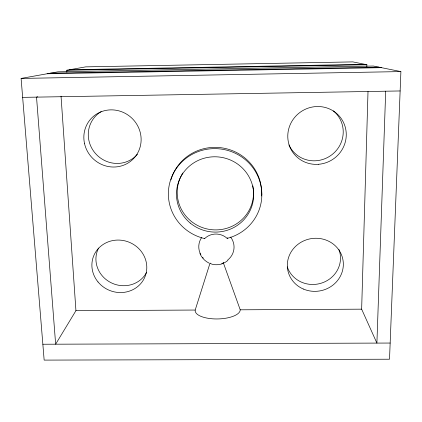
<?xml version="1.0" encoding="UTF-8"?>
<svg xmlns="http://www.w3.org/2000/svg" width="422" height="422" viewBox="0 0 422 422"><rect width="100%" height="100%" fill="white"/><g stroke="black" fill="none" stroke-linecap="round" stroke-linejoin="round"><path stroke-width="0.63" d="M366.839 66.708L366.897 64.73L352.839 61.897L85.719 66.861L66.739 70.258L66.871 72.231M385.697 91.205L376.899 343.097L361.643 309.168L368.01 91.521M400.9 71.587L389.522 359.217L44.152 360.103L21.1 78.429L57.978 71.824L373.401 66.043L400.9 71.587L21.1 78.429M37.795 96.77L36.529 97.129L55.646 344.199L75.939 310.671L195.201 310.043L209.977 263.296M227.796 237.855L227.152 238.372A15.973 15.276 7 0 0 204.659 238.578L204.28 238.251M227.885 260.49L225.148 262.384L221.777 263.877M69.472 69.767L364.866 64.323M66.739 70.258L366.897 64.73M50.529 73.159L378.94 67.161M47.148 73.766L381.456 67.668M22.651 97.366L400.135 90.957M195.201 310.043A22.54 8.741 -1.2 0 0 216.961 318.958A22.54 8.741 -1.2 0 0 240.223 309.806L361.643 309.168M42.854 344.241L390.16 343.049M209.127 263.138C205.013 261.155 201.61 257.726 199.933 253.443M223.264 262.568L240.223 309.806M261.593 192.585L261.84 194.378M61.037 96.179L75.939 310.671M204.659 238.578A46.768 45.56 9.2 0 1 176.19 168.658A46.768 45.56 9.2 0 1 253.084 167.956A46.768 45.56 9.2 0 1 227.152 238.372M170.915 179.899A46.225 45.064 9.2 0 1 223.312 148.085A46.225 45.064 9.2 0 1 261.476 195.987M252.825 185.88A38.186 37.22 9.2 0 1 208.595 229.262A38.186 37.22 9.2 0 1 182.779 173.015M223.233 262.727A6.552 2.094 -1.2 0 1 216.971 264.731A6.552 2.094 -1.2 0 1 210.267 263.128M230.655 237.09A17.655 16.896 7 0 1 227.706 260.026M203.283 258.085A17.655 16.896 7 0 1 202.586 257.288M200.835 254.703A17.655 16.896 7 0 1 201.758 237.354M146.513 272.554A26.934 25.362 22.1 0 1 110.859 282.619A26.934 25.362 22.1 0 1 98.558 248.094M137.477 154.246A28.337 27.293 44.1 0 1 95.177 153.17A28.337 27.293 44.1 0 1 101.211 111.608M333.385 110.912A28.675 27.857 -35.1 0 1 331.808 154.779A28.675 27.857 -35.1 0 1 288.922 144.946M338.956 249.518A27.288 25.821 -10.7 0 1 321.875 282.988A27.288 25.821 -10.7 0 1 287.276 266.862M190.227 223.064A38.629 37.632 9.2 0 0 253.084 201.326A38.629 37.632 9.2 0 0 201.906 158.936A38.629 37.632 9.2 0 0 190.227 223.064M98.015 281.949A27.688 26.011 22 0 0 144.983 276.758A27.688 26.011 22 0 0 115.032 240.229A27.688 26.011 22 0 0 98.015 281.949M84.521 143.543A29.171 28.052 43.5 0 0 131.843 160.255A29.171 28.052 43.5 0 0 121.098 111.535A29.171 28.052 43.5 0 0 84.521 143.543M318.747 164.274A29.524 28.659 -34.4 0 0 341.445 118.862A29.524 28.659 -34.4 0 0 290.874 123.203A29.524 28.659 -34.4 0 0 318.747 164.274M303.365 289.038A28.063 26.496 -10.4 0 0 343.25 262.083A28.063 26.496 -10.4 0 0 299.377 243.299A28.063 26.496 -10.4 0 0 303.365 289.038"/></g></svg>
